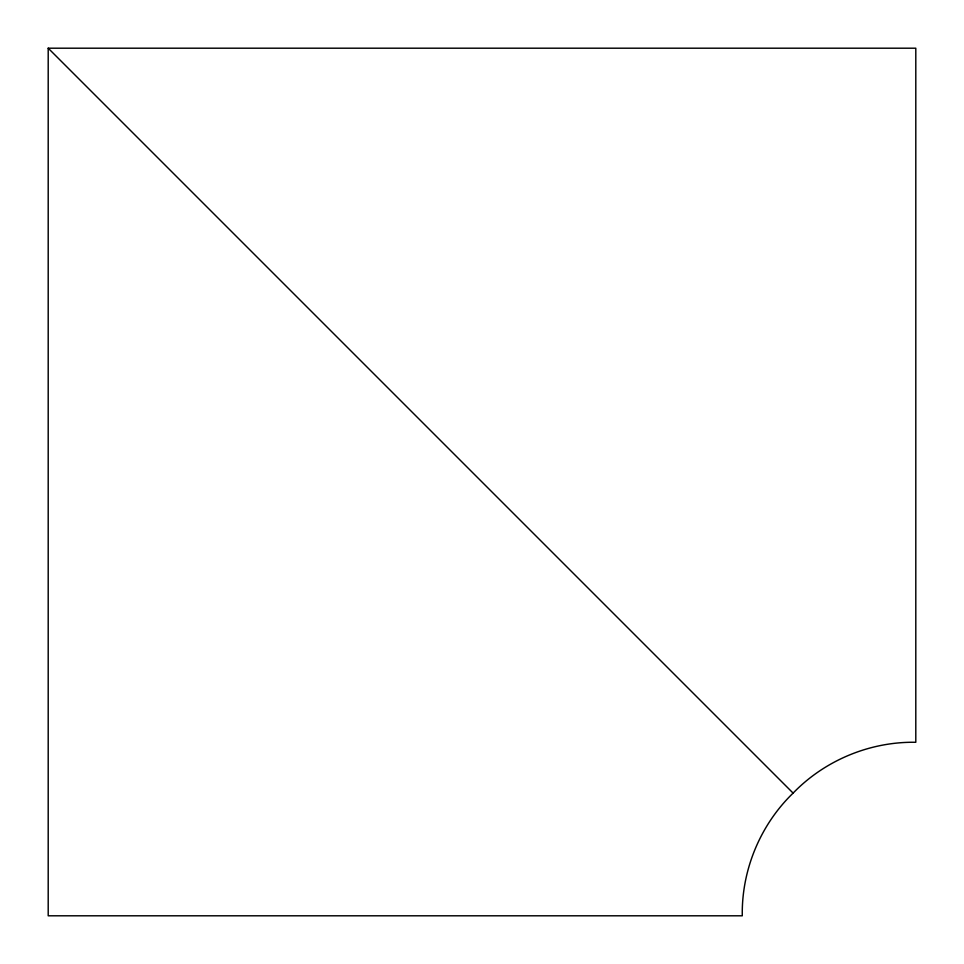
<?xml version="1.0" encoding="UTF-8"?>
<svg xmlns="http://www.w3.org/2000/svg" width="964" height="964" viewBox="0 0 964 964"><rect width="100%" height="100%" fill="white"/><g stroke="black" fill="none" stroke-linecap="round" stroke-linejoin="round"><path stroke-width="1.45" d="M793.107 793.107C760.259 824.835 741.497 870.143 742.28 915.8L48.2 915.8L48.2 48.2L915.8 48.2L915.8 742.28C870.143 741.497 824.835 760.259 793.107 793.107L48.2 48.2"/></g></svg>
